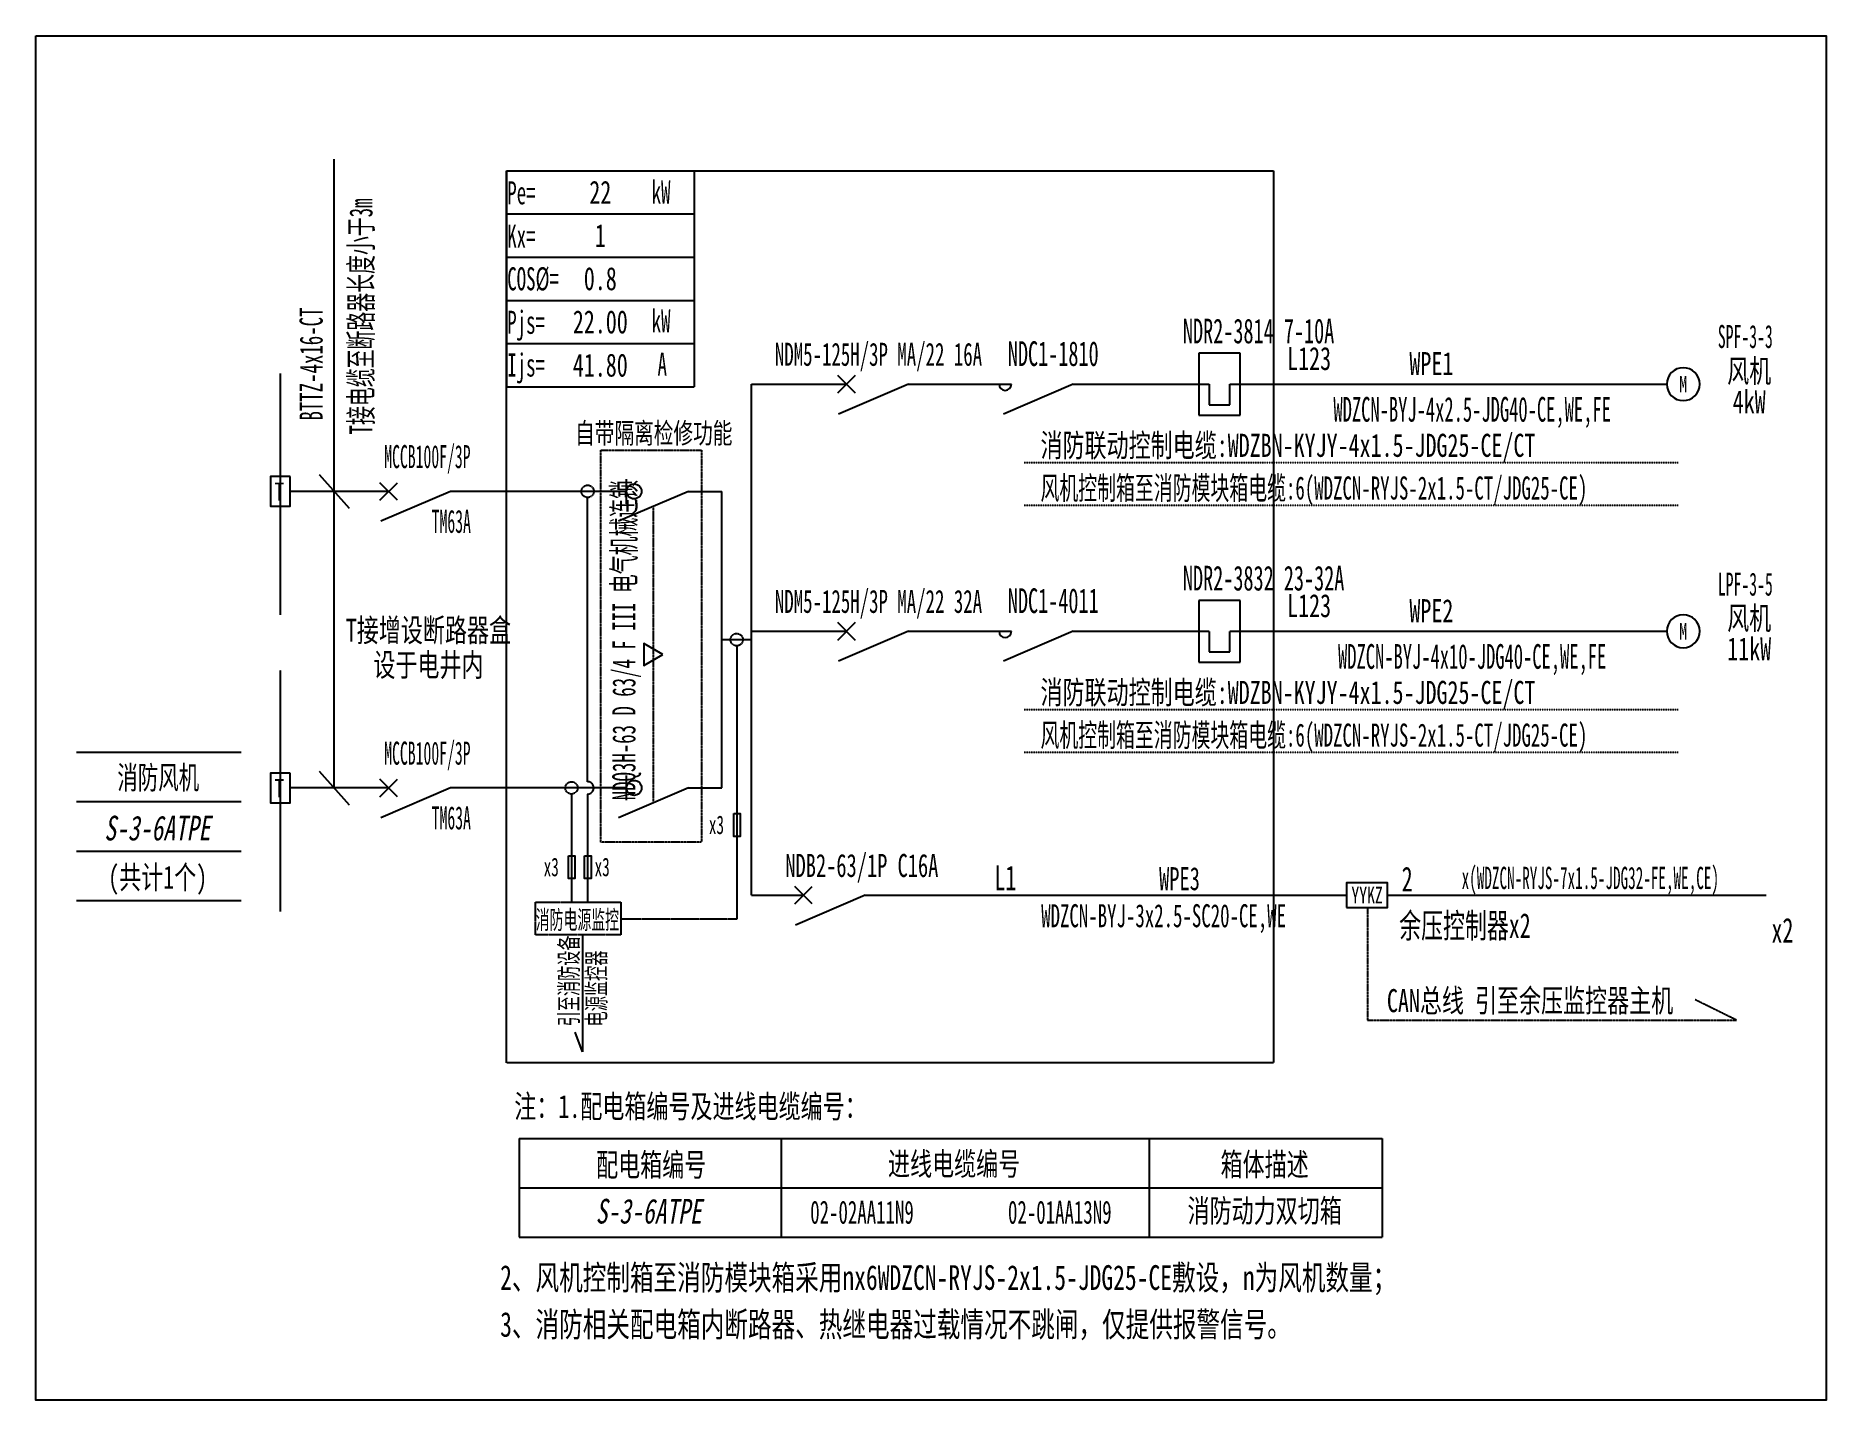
# Model space of a CAD drawing. Extents: x 318392 to 320694, y 349221 to 350976.
import ezdxf
from ezdxf.enums import TextEntityAlignment as Align

# ---------------------------------------------------------------- set-up
doc = ezdxf.new("R2010")
doc.units = 0
doc.header["$MEASUREMENT"] = 0
for name, pattern in [('_点划线L', [1.9, 1.5, -0.17, 0.06, -0.17]), ('DASH', [0.35, 0.25, -0.1]), ('DASHDOT', [1, 0.5, -0.25, 0, -0.25]), ('DASHED', [0.75, 0.5, -0.25])]:
    doc.linetypes.add(name, pattern=pattern)
for name, color, linetype in [('D_E_Eqpm(强电设备)', 100, 'Continuous'), ('D_E_Eqpm（强电设备）', 100, 'Continuous'), ('D_E_Text(强电文字)', 51, 'Continuous'), ('D_E_Text（强电文字）', 51, 'Continuous'), ('D_E_Wire(强电线缆)', 10, 'Continuous'), ('D_E_WireEm（强电应急照明线缆）', 10, 'DASHED'), ('D_E_Wire（强电线缆）', 10, 'Continuous'), ('D_Em_Eqpm（消防设备）', 100, 'Continuous'), ('D_T_TableDim（表格尺寸）', 255, 'Continuous'), ('DQ_Eqpm', 100, 'Continuous'), ('E_E_Text（强电文字）', 51, 'Continuous'), ('系统图', 220, 'Continuous')]:
    doc.layers.add(name, color=color, linetype=linetype)
doc.styles.add('$1$电气', font='', dxfattribs={"width": 0.7})
doc.styles.add('$1$电气箱', font='simhei.ttf', dxfattribs={"width": 0.8, "oblique": 10})
doc.styles.add('电气', font='', dxfattribs={"width": 0.7})
doc.styles.add('电气箱', font='simhei.ttf', dxfattribs={"width": 0.8, "oblique": 10})
doc.styles.get('$1$电气').set_extended_font_data('SimSun')
doc.styles.get('电气').set_extended_font_data('SimSun')

# ---------------------------------------------------------------- blocks, each defined once
blk = doc.blocks.new('1')
at = {"layer": 'D_E_Eqpm(强电设备)'}
for p, q in [((-314387, 61832), (-314387, 61082)), ((-313887, 61832), (-314387, 61832)), ((-313887, 61082), (-313887, 61832)), ((-314262, 61457), (-314262, 61207)), ((-314012, 61207), (-314012, 61457)), ((-314387, 61082), (-313887, 61082)), ((-314262, 61207), (-314012, 61207))]:
    blk.add_line(p, q, dxfattribs=at)
blk = doc.blocks.new('A$C670F4C17')
at = {"layer": 'D_E_Wire（强电线缆）', "linetype": 'DASHDOT', "ltscale": 0.5}
blk.add_line((0, 0), (7936, 0), dxfattribs=at)
at = {"layer": 'D_E_Text（强电文字）', "style": '电气', "width": 0.7}
blk.add_text('消防联动控制电缆:WDZBN-KYJY-4x1.5-JDG25-CE/CT', height=280, dxfattribs=at).set_placement((198, 68))
blk = doc.blocks.new('A$C70CE04DF')
at = {"layer": 'D_E_Wire（强电线缆）', "linetype": 'DASHDOT', "ltscale": 0.5}
blk.add_line((0, 0), (7936, 0), dxfattribs=at)
at = {"layer": 'D_E_Text（强电文字）', "style": '电气', "width": 0.6}
blk.add_text('风机控制箱至消防模块箱电缆:6(WDZCN-RYJS-2x1.5-CT/JDG25-CE)', height=280, dxfattribs=at).set_placement((198, 68))
blk = doc.blocks.new('T接箱')
at = {"layer": 'DQ_Eqpm'}
blk.add_lwpolyline([(313, 172), (73, 172), (73, -188), (313, -188)], close=True, dxfattribs=at)
at = {"layer": 'DQ_Eqpm', "color": 51, "style": '电气', "width": 0.8}
blk.add_text('T', height=220, dxfattribs=at).set_placement((120, -121))
blk = doc.blocks.new('电机')
at = {"layer": 'D_E_Eqpm（强电设备）'}
for start, end in [(90, 180), (180, 270), (0, 90), (270, 0)]:
    blk.add_arc((0, 0), 200, start, end, dxfattribs=at)
at = {"layer": 'D_E_Eqpm（强电设备）', "color": 51, "style": '电气', "width": 0.7}
blk.add_text('M', height=200, dxfattribs=at).set_placement((0, 0), align=Align.MIDDLE)

msp = doc.modelspace()

# ---------------------------------------------------------------- linework, layer by layer
at = {"linetype": 'DASHED'}
for p, q in [((318996.8, 350802.5, 0), (319983, 350802.5, 0)), ((318996.8, 349654.9, 0), (318996.8, 350802.5, 0)), ((319983, 350802.5, 0), (319983, 349654.9, 0)), ((319983, 349654.9, 0), (318996.8, 349654.9, 0))]:
    msp.add_line(p, q, dxfattribs=at)
at = {"layer": 'D_E_Eqpm(强电设备)', "color": 100}
for p, q in [((319422.7, 350516.7, 0), (319445.2, 350539.1, 0)), ((319445.2, 350516.7, 0), (319422.7, 350539.1, 0)), ((319445.2, 350539.1, 0), (319422.7, 350516.7, 0)), ((319422.7, 350539.1, 0), (319445.2, 350516.7, 0)), ((319513.4, 350527.9, 0), (319423.7, 350489.5, 0)), ((319725.3, 350527.9, 0), (319635.6, 350489.5, 0)), ((319422.7, 350198.8, 0), (319445.2, 350221.3, 0)), ((319445.2, 350198.8, 0), (319422.7, 350221.3, 0)), ((319445.2, 350221.3, 0), (319422.7, 350198.8, 0)), ((319422.7, 350221.3, 0), (319445.2, 350198.8, 0)), ((319513.4, 350210, 0), (319423.7, 350171.6, 0)), ((319725.3, 350210, 0), (319635.6, 350171.6, 0))]:
    msp.add_line(p, q, dxfattribs=at)
for centre in [(319637.9, 350527.9, 0), (319637.9, 350210, 0)]:
    msp.add_arc(centre, 7.95, 180, 0, dxfattribs=at)
at = {"layer": 'D_E_Eqpm（强电设备）'}
for p, q in [((318856.4, 350378.8, 0), (318833.9, 350401.2, 0)), ((318833.9, 350378.8, 0), (318856.4, 350401.2, 0)), ((318924.7, 350390, 0), (318835, 350351.5, 0)), ((319230.5, 350390, 0), (319140.8, 350351.5, 0)), ((319151.1, 350374.1, 0), (319151.1, 350405.9, 0)), ((318856.4, 349997.3, 0), (318833.9, 350019.8, 0)), ((318833.9, 349997.3, 0), (318856.4, 350019.8, 0)), ((319151.1, 349992.7, 0), (319151.1, 350024.4, 0)), ((318924.7, 350008.6, 0), (318835, 349970.1, 0)), ((319230.5, 350008.6, 0), (319140.8, 349970.1, 0)), ((319367.3, 349859.4, 0), (319389.8, 349881.9, 0)), ((319389.8, 349859.4, 0), (319367.3, 349881.9, 0)), ((319367.3, 349859.4, 0), (319389.8, 349881.9, 0)), ((319389.8, 349859.4, 0), (319367.3, 349881.9, 0)), ((319458, 349870.6, 0), (319368.3, 349832.2, 0)), ((319458, 349870.6, 0), (319368.3, 349832.2, 0))]:
    msp.add_line(p, q, dxfattribs=at)
at = {"layer": 'D_E_Eqpm（强电设备）', "linetype": 'DASH'}
msp.add_line((319185.7, 349989.3, 0), (319185.7, 350370.8, 0), dxfattribs=at)
at = {"layer": 'D_E_Eqpm（强电设备）', "elevation": 0}
msp.add_lwpolyline([(319197.9, 350180), (319173.4, 350194.2), (319173.4, 350165.9)], close=True, dxfattribs=at)
at = {"layer": 'D_E_Eqpm（强电设备）'}
for centre in [(319160.7, 350390, 0), (319160.7, 350008.6, 0)]:
    msp.add_circle(centre, 9.67, dxfattribs=at)
at = {"layer": 'D_E_Text（强电文字）'}
for p, q in [((318775.1, 350008.6, 0), (318775.1, 350817.2, 0)), ((318996.8, 350802.5, 0), (318996.8, 350524.4, 0)), ((318996.8, 350802.5, 0), (319237.8, 350802.5, 0)), ((319237.8, 350802.5, 0), (319237.8, 350524.4, 0)), ((318996.8, 350746.9, 0), (319237.8, 350746.9, 0)), ((318996.8, 350691.2, 0), (319237.8, 350691.2, 0)), ((318996.8, 350635.6, 0), (319237.8, 350635.6, 0)), ((318996.8, 350580, 0), (319237.8, 350580, 0)), ((318996.8, 350524.4, 0), (319237.8, 350524.4, 0)), ((318755.7, 350411.5, 0), (318794.5, 350368.5, 0)), ((318755.7, 350030.1, 0), (318794.5, 349987, 0))]:
    msp.add_line(p, q, dxfattribs=at)
at = {"layer": 'D_E_Wire(强电线缆)', "color": 10}
for p, q in [((319311.9, 350527.9, 0), (319433.9, 350527.9, 0)), ((319513.4, 350527.9, 0), (319645.8, 350527.9, 0)), ((319725.3, 350527.9, 0), (319900.1, 350527.9, 0)), ((319926.6, 350527.9, 0), (320488.5, 350527.9, 0)), ((319311.9, 350210, 0), (319433.9, 350210, 0)), ((319513.4, 350210, 0), (319645.8, 350210, 0)), ((319725.3, 350210, 0), (319900.1, 350210, 0)), ((319926.6, 350210, 0), (320488.5, 350210, 0))]:
    msp.add_line(p, q, dxfattribs=at)
at = {"layer": 'D_E_WireEm（强电应急照明线缆）'}
for p, q in [((318706, 349849.5, 0), (318706, 350160.1, 0)), ((318845.2, 350008.6, 0), (318718.7, 350008.6, 0)), ((319151.1, 350008.6, 0), (318924.7, 350008.6, 0))]:
    msp.add_line(p, q, dxfattribs=at)
at = {"layer": 'D_E_Wire（强电线缆）'}
for p, q in [((318706, 350231, 0), (318706, 350541.6, 0)), ((319311.9, 349870.6, 0), (319311.9, 350527.9, 0)), ((318845.2, 350390, 0), (318718.7, 350390, 0)), ((319151.1, 350390, 0), (318924.7, 350390, 0)), ((319230.5, 350390, 0), (319273.4, 350390, 0)), ((319273.4, 350008.6, 0), (319273.4, 350390, 0)), ((319101, 350016.5, 0), (319101, 350382, 0)), ((319311.9, 349881, 0), (319311.9, 350210, 0)), ((319273.4, 350199.3, 0), (319311.9, 350199.3, 0)), ((319292.7, 350191.3, 0), (319292.7, 349839.9, 0)), ((319080.3, 350000.6, 0), (319080.3, 349861.8, 0)), ((319100.9, 350000.6, 0), (319100.9, 349861.8, 0)), ((319230.5, 350008.6, 0), (319273.4, 350008.6, 0)), ((319311.9, 349870.6, 0), (319378.6, 349870.6, 0)), ((319458, 349870.6, 0), (320076.6, 349870.6, 0)), ((320129.6, 349870.6, 0), (320616.4, 349870.6, 0)), ((319094.5, 349819.5, 0), (319094.5, 349669.1, 0)), ((319094.5, 349669.1, 0), (319085.1, 349694.4, 0))]:
    msp.add_line(p, q, dxfattribs=at)
at = {"layer": 'D_E_Wire（强电线缆）', "linetype": '_点划线L'}
msp.add_line((319292.7, 349839.9, 0), (319143.6, 349839.9, 0), dxfattribs=at)
at = {"layer": 'D_E_Wire（强电线缆）', "linetype": 'DASH'}
for p, q in [((320103.9, 349854.7, 0), (320103.9, 349709.8, 0)), ((320578.3, 349709.8, 0), (320525, 349736.1, 0)), ((320103.9, 349709.8, 0), (320578.3, 349709.8, 0))]:
    msp.add_line(p, q, dxfattribs=at)
at = {"layer": 'D_E_Wire（强电线缆）', "linetype": 'DASH', "elevation": 0}
msp.add_lwpolyline([(319118.2, 350443), (319247.5, 350443), (319247.5, 349938.6), (319118.2, 349938.6)], close=True, dxfattribs=at)
at = {"layer": 'D_E_Wire（强电线缆）', "elevation": 0}
for points in [[(319288.8, 349975.5), (319297.1, 349975.5), (319297.1, 349946.2), (319288.8, 349946.2)], [(319076.4, 349921.3), (319084.7, 349921.3), (319084.7, 349892), (319076.4, 349892)], [(319097, 349921.3), (319105.4, 349921.3), (319105.4, 349892), (319097, 349892)]]:
    msp.add_lwpolyline(points, close=True, dxfattribs=at)
at = {"layer": 'D_E_Wire（强电线缆）', "linetype": '_点划线L', "elevation": 0}
msp.add_lwpolyline([(319033.8, 349861.8), (319143.6, 349861.8), (319143.6, 349819.5), (319033.8, 349819.5)], close=True, dxfattribs=at)
at = {"layer": 'D_E_Wire（强电线缆）', "linetype": '_点划线L'}
for centre in [(319101, 350390, 0), (319292.7, 350199.3, 0), (319080.3, 350008.6, 0)]:
    msp.add_circle(centre, 7.95, dxfattribs=at)
at = {"layer": 'D_E_Wire（强电线缆）'}
msp.add_arc((319101, 350008.6, 0), 7.95, 269.5766, 90, dxfattribs=at)
at = {"layer": 'D_Em_Eqpm（消防设备）', "elevation": 0}
msp.add_lwpolyline([(320076.6, 349854.7), (320129.6, 349854.7), (320129.6, 349886.5), (320076.6, 349886.5)], close=True, dxfattribs=at)
at = {"layer": 'D_T_TableDim（表格尺寸）', "color": 255}
for p, q in [((318443.8, 350054.5, 0), (318655.7, 350054.5, 0)), ((318443.8, 349990.9, 0), (318655.7, 349990.9, 0)), ((318443.8, 349927.3, 0), (318655.7, 349927.3, 0)), ((318443.8, 349863.8, 0), (318655.7, 349863.8, 0))]:
    msp.add_line(p, q, dxfattribs=at)
at = {"layer": 'D_T_TableDim（表格尺寸）', "ltscale": 3.5}
for p, q in [((319013.1, 349557.6, 0), (320122.6, 349557.6, 0)), ((319013.1, 349557.6, 0), (319013.1, 349430.5, 0)), ((319349.8, 349557.6, 0), (319349.8, 349430.5, 0)), ((319822.9, 349557.6, 0), (319822.9, 349430.5, 0)), ((320122.6, 349557.6, 0), (320122.6, 349430.5, 0)), ((319013.1, 349494.1, 0), (320122.6, 349494.1, 0)), ((319013.1, 349494.1, 0), (320122.6, 349494.1, 0)), ((319349.8, 349494.1, 0), (319349.8, 349430.5, 0)), ((319822.9, 349494.1, 0), (319822.9, 349430.5, 0)), ((319013.1, 349430.5, 0), (320122.6, 349430.5, 0))]:
    msp.add_line(p, q, dxfattribs=at)
at = {"layer": '系统图', "ltscale": 9973.992009}
msp.add_lwpolyline([(318391.5, 350976), (320693.5, 350976), (320693.5, 349221), (318391.5, 349221)], close=True, dxfattribs=at)

# ---------------------------------------------------------------- block references
at = {"layer": 'D_E_Eqpm(强电设备)', "color": 100, "xscale": 0.1059565972445064, "yscale": 0.1059565972445064, "zscale": 0.1059565972445064}
for p in [(353198.3, 344016.1, 0), (353198.3, 343698.2, 0)]:
    msp.add_blockref('1', p, dxfattribs=at)
at = {"layer": 'D_E_Eqpm（强电设备）', "xscale": 0.1059565972445064, "yscale": 0.1059565972445064, "zscale": 0.1059565972445064}
for name, p in [('电机', (320509.7, 350527.9, 0)), ('T接箱', (318685.5, 350390.9, 0)), ('电机', (320509.7, 350210, 0)), ('T接箱', (318685.5, 350009.4, 0))]:
    msp.add_blockref(name, p, dxfattribs=at)
at = {"layer": 'D_E_Wire（强电线缆）', "xscale": 0.1059565972445064, "yscale": 0.1059565972445064, "zscale": 0.1059565972445064}
for name, p in [('A$C670F4C17', (319662.3, 350427.2, 0)), ('A$C70CE04DF', (319662.3, 350372.3, 0)), ('A$C670F4C17', (319662.3, 350109.4, 0)), ('A$C70CE04DF', (319662.3, 350054.5, 0))]:
    msp.add_blockref(name, p, dxfattribs=at)

# ---------------------------------------------------------------- texts
at = {"layer": 'D_E_Text(强电文字)', "color": 51, "true_color": 0xffff7f, "style": '电气', "width": 0.6}
for s, height, p in [('NDR2-3814 7-10A', 31.787, (319866.4, 350580.4, 0)), ('NDC1-1810', 31.79, (319641.3, 350551.3, 0))]:
    msp.add_text(s, height=height, dxfattribs=at).set_placement(p)
at = {"layer": 'D_E_Text(强电文字)', "color": 51, "true_color": 0xffff7f, "style": '电气', "width": 0.55}
msp.add_text('WDZCN-BYJ-4x2.5-JDG40-CE,WE,FE', height=31.787, dxfattribs=at).set_placement((320238.3, 350491.7, 0), align=Align.MIDDLE)
at = {"layer": 'D_E_Text(强电文字)', "color": 51, "style": '电气', "width": 0.6}
for s, height, p in [('NDR2-3832 23-32A', 31.787, (319866.4, 350262.5, 0)), ('NDC1-4011', 31.79, (319641.3, 350233.5, 0))]:
    msp.add_text(s, height=height, dxfattribs=at).set_placement(p)
at = {"layer": 'D_E_Text(强电文字)', "color": 51, "style": '电气', "width": 0.55}
msp.add_text('WDZCN-BYJ-4x10-JDG40-CE,WE,FE', height=31.787, dxfattribs=at).set_placement((320238.3, 350173.8, 0), align=Align.MIDDLE)
at = {"layer": 'D_E_Text（强电文字）', "linetype": 'Continuous', "style": '电气', "width": 0.6}
for s, height, p in [('Pe=', 29.67, (318997.7, 350759.2, 0)), ('kW', 29.67, (319183.3, 350760.2, 0)), ('Kx=', 29.67, (318997.7, 350703.4, 0)), ('COS%%C=', 29.67, (318997.7, 350648.6, 0)), ('Pjs=', 29.67, (318997.7, 350592.7, 0)), ('kW', 29.67, (319183.3, 350594.6, 0)), ('Ijs=', 29.67, (318997.7, 350537.7, 0)), ('A', 29.7, (319190.9, 350538.9, 0))]:
    msp.add_text(s, height=height, dxfattribs=at).set_placement(p)
at = {"layer": 'D_E_Text（强电文字）', "style": '电气', "width": 0.6}
for s, height, p in [('T接电缆至断路器长度小于3m', 29.668, (318824.4, 350463.3, 0)), ('BTTZ-4x16-CT', 29.668, (318760.3, 350481.1, 0)), ('引至消防设备', 23.84, (319088.8, 349701.8, 0)), ('电源监控器', 23.84, (319124.1, 349701.8, 0))]:
    msp.add_text(s, height=height, rotation=90, dxfattribs=at).set_placement(p)
at = {"layer": 'D_E_Text（强电文字）'}
for s, style, width, p in [('SPF-3-3', '电气', 0.5, (320589.5, 350574.4, 0)), ('LPF-3-5', '电气', 0.5, (320589.5, 350255.9, 0)), ('(共计1个)', '$1$电气', 0.7, (318548.2, 349878.9, 0))]:
    msp.add_text(s, height=29.67, dxfattribs=dict(at, style=style, width=width)).set_placement(p, align=Align.CENTER)
at = {"layer": 'D_E_Text（强电文字）', "color": 51, "true_color": 0xffff7f, "style": '电气'}
for s, height, width, p in [('NDM5-125H/3P MA/22 16A', 29.668, 0.6, (319475, 350563.9, 0)), ('4kW', 29.67, 0.7, (320594.5, 350506, 0))]:
    msp.add_text(s, height=height, dxfattribs=dict(at, width=width)).set_placement(p, align=Align.MIDDLE)
at = {"layer": 'D_E_Text（强电文字）', "style": '电气'}
for s, height, width, p in [('L123', 29.67, 0.7, (320000.4, 350546.1, 0)), ('自带隔离检修功能', 26.49, 0.7, (319084.9, 350451.7, 0)), ('L123', 29.67, 0.7, (320000.4, 350228.2, 0)), ('x3', 23.84, 0.6, (319256.9, 349949.2, 0)), ('x3', 23.84, 0.6, (319044.5, 349895, 0)), ('x3', 23.84, 0.6, (319110, 349895, 0)), ('消防电源监控', 23.84, 0.55, (319034.2, 349827.1, 0)), ('注：1.配电箱编号及进线电缆编号：', 29.668, 0.7, (319006.7, 349584.1, 0)), (' 2、风机控制箱至消防模块箱采用nx6WDZCN-RYJS-2x1.5-JDG25-CE敷设，n为风机数量；', 31.787, 0.7, (318973.4, 349362.9, 0)), (' 3、消防相关配电箱内断路器、热继电器过载情况不跳闸，仅提供报警信号。', 31.787, 0.7, (318973.4, 349302.6, 0))]:
    msp.add_text(s, height=height, dxfattribs=dict(at, width=width)).set_placement(p)
at = {"layer": 'D_E_Text（强电文字）', "color": 51, "style": '电气', "width": 0.7}
for s, p in [('WPE1', (320157.6, 350539.6, 0)), ('WPE2', (320157.6, 350221.7, 0))]:
    msp.add_text(s, height=29.67, dxfattribs=at).set_placement(p)
at = {"layer": 'D_E_Text（强电文字）'}
for s, height, style, width, p in [('风机', 29.67, '电气', 0.7, (320594.5, 350545.4, 0)), ('MCCB100F/3P', 29.668, '$1$电气', 0.5, (318895, 350432.3, 0)), ('TM63A', 29.67, '$1$电气', 0.5, (318925.7, 350351.2, 0)), ('NDM5-125H/3P MA/22 32A', 29.668, '电气', 0.6, (319475, 350246.1, 0)), ('T接增设断路器盒', 29.67, '电气', 0.7, (318896.3, 350212, 0)), ('风机', 29.67, '电气', 0.7, (320594.5, 350227.5, 0)), ('11kW', 29.67, '电气', 0.7, (320594.5, 350188.1, 0)), ('设于电井内', 29.67, '电气', 0.7, (318896.3, 350167.2, 0)), ('MCCB100F/3P', 29.668, '$1$电气', 0.5, (318895, 350050.9, 0)), ('消防风机', 29.67, '$1$电气', 0.65, (318548.9, 350022.5, 0)), ('TM63A', 29.67, '$1$电气', 0.5, (318925.7, 349969.8, 0)), ('NDB2-63/1P C16A', 29.668, '电气', 0.65, (319453.6, 349906.4, 0)), ('WDZCN-BYJ-3x2.5-SC20-CE,WE', 29.668, '电气', 0.6, (319841.6, 349840.6, 0)), ('CAN总线 引至余压监控器主机', 29.668, '电气', 0.7, (320312.8, 349735.7, 0)), ('配电箱编号', 29.67, '电气', 0.7, (319182.7, 349524.5, 0)), ('进线电缆编号', 29.67, '电气', 0.7, (319572.2, 349525.7, 0)), ('箱体描述', 29.67, '电气', 0.7, (319971.5, 349524.9, 0)), ('02-02AA11N9', 29.668, '电气', 0.6, (319453.8, 349462.6, 0)), ('02-01AA13N9', 29.668, '电气', 0.6, (319708.1, 349462.6, 0)), ('消防动力双切箱', 29.67, '电气', 0.7, (319971.5, 349465.2, 0))]:
    msp.add_text(s, height=height, dxfattribs=dict(at, style=style, width=width)).set_placement(p, align=Align.MIDDLE)
at = {"layer": 'D_E_Text（强电文字）', "style": '电气', "width": 0.6}
msp.add_text('NDQ3H-63 D 63/4 F III 电气机械连锁', height=29.668, rotation=90, dxfattribs=at).set_placement((319149.1, 350198.7, 0), align=Align.MIDDLE)
at = {"layer": 'D_E_Text（强电文字）', "oblique": 10, "width": 0.7}
for style, p in [('$1$电气箱', (318547.7, 349956.9, 0)), ('电气箱', (319179.5, 349464.1, 0))]:
    msp.add_text('S-3-6ATPE', height=31.79, dxfattribs=dict(at, style=style)).set_placement(p, align=Align.MIDDLE)
at = {"layer": 'D_E_Text（强电文字）', "color": 51, "style": '电气', "width": 0.5}
msp.add_text('x(WDZCN-RYJS-7x1.5-JDG32-FE,WE,CE)', height=28.608, dxfattribs=at).set_placement((320390.2, 349878.5, 0), align=Align.CENTER)
at = {"layer": 'D_E_Text（强电文字）', "width": 241.029, "attachment_point": 5, "style": '电气'}
for s, insert, char_height in [('22', (319117.3, 350774.7, 0), 29.67), ('1', (319117.3, 350719, 0), 29.7), ('0.8', (319117.3, 350663.4, 0), 29.67), ('{\\C200;22.00}', (319117.3, 350607.8, 0), 29.668), ('{\\C200;41.80}', (319117.3, 350552.2, 0), 29.668)]:
    msp.add_mtext(s, dxfattribs=dict(at, insert=insert, char_height=char_height))
at = {"layer": 'D_Em_Eqpm（消防设备）', "color": 51, "style": '电气', "width": 0.7}
msp.add_text('YYKZ', height=21.19, dxfattribs=at).set_placement((320103.2, 349860.2, 0), align=Align.CENTER)
at = {"layer": 'E_E_Text（强电文字）', "linetype": 'Continuous', "style": '电气', "width": 0.65}
for s, height, p in [('L1', 31.79, (319624.1, 349877, 0)), ('2', 31.8, (320147.7, 349875.4, 0)), ('余压控制器x2', 31.79, (320144.5, 349815.6, 0)), ('x2', 31.79, (320623.2, 349809.6, 0))]:
    msp.add_text(s, height=height, dxfattribs=at).set_placement(p)
msp.add_text('WPE3', height=29.67, dxfattribs=at).set_placement((319862, 349877, 0), align=Align.CENTER)

doc.saveas('drawing.dxf')
